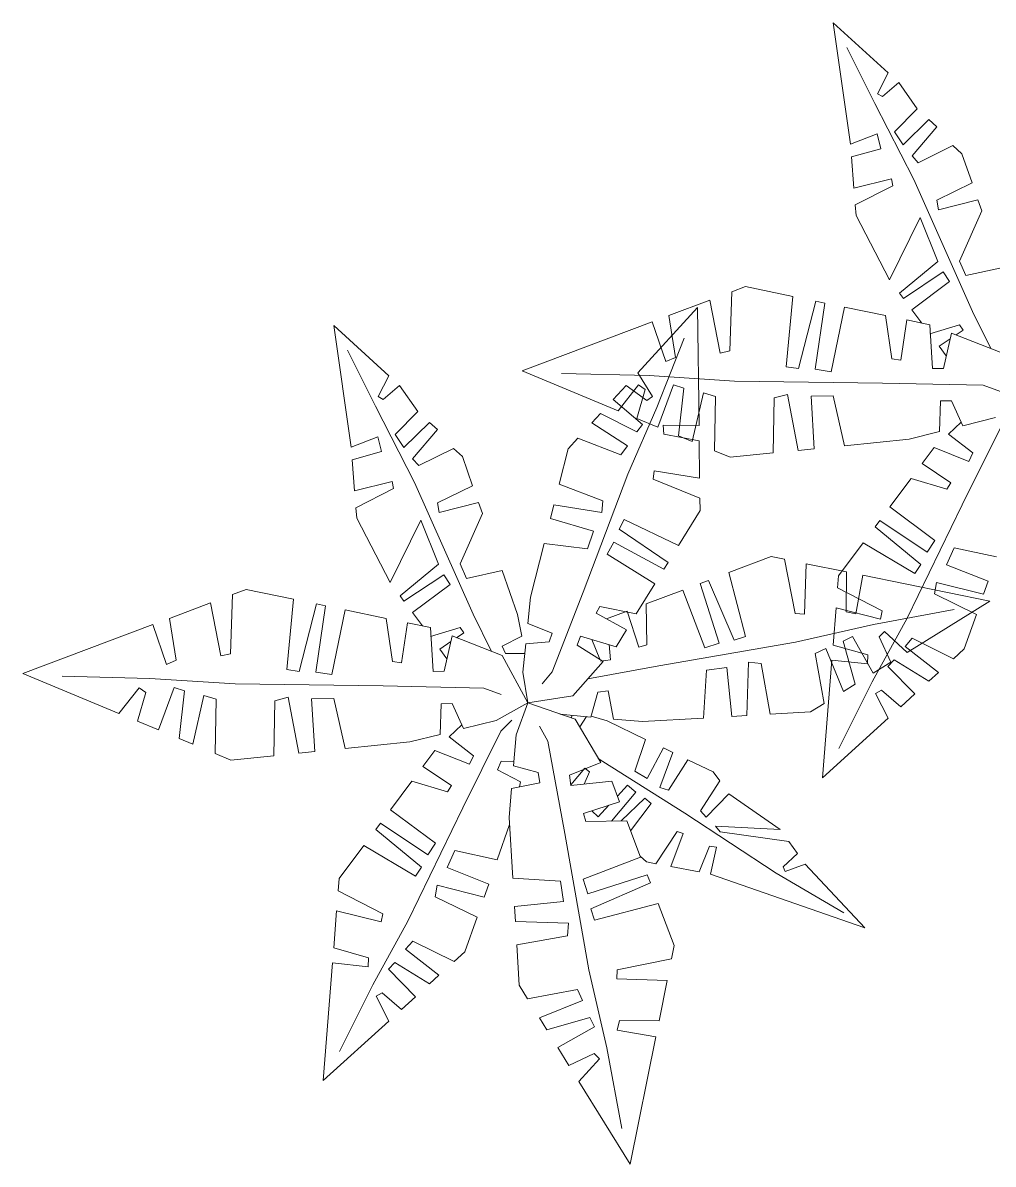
# Model space of a CAD drawing. Header units: millimetres. Extents: x 19901 to 56688, y 13732 to 29551.
# Drawn here: x 24282.4 to 24332.3, y 20672.2 to 20730.9 of the extents above; entities that cross this region are included whole.
import ezdxf

# ---------------------------------------------------------------- set-up
doc = ezdxf.new("R2010")
doc.units = ezdxf.units.MM
doc.layers.add('VEGETAZIONE', color=94, linetype='Continuous', lineweight=5)

msp = doc.modelspace()

# ---------------------------------------------------------------- linework, layer by layer
at = {"layer": 'VEGETAZIONE'}
for p, q in [((24324.966, 20724.628), (24324.074, 20730.872)), ((24324.074, 20730.872), (24326.899, 20728.297)), ((24326.209, 20726.725), (24324.774, 20729.608)), ((24326.899, 20728.297), (24326.358, 20727.224)), ((24326.616, 20727.076), (24327.448, 20727.796)), ((24327.448, 20727.796), (24328.389, 20726.449)), ((24328.215, 20722.811), (24326.209, 20726.725)), ((24326.358, 20727.224), (24326.616, 20727.076)), ((24328.389, 20726.449), (24327.224, 20725.267)), ((24327.664, 20724.604), (24328.998, 20725.894)), ((24328.998, 20725.894), (24329.404, 20725.525)), ((24328.998, 20725.894), (24329.404, 20725.525)), ((24326.337, 20725.158), (24324.966, 20724.628)), ((24326.518, 20724.402), (24326.337, 20725.158)), ((24327.224, 20725.267), (24327.664, 20724.604)), ((24329.404, 20725.525), (24328.125, 20724.031)), ((24325.016, 20723.977), (24326.518, 20724.402)), ((24328.438, 20723.679), (24330.224, 20724.558)), ((24330.224, 20724.558), (24330.687, 20724.136)), ((24325.141, 20722.371), (24325.016, 20723.977)), ((24328.125, 20724.031), (24328.438, 20723.679)), ((24330.687, 20724.136), (24331.21, 20722.643)), ((24327.069, 20722.85), (24325.141, 20722.371)), ((24327.143, 20722.499), (24327.069, 20722.85)), ((24331.238, 20716.032), (24328.215, 20722.811)), ((24331.21, 20722.643), (24329.395, 20721.757)), ((24325.208, 20721.507), (24327.143, 20722.499)), ((24325.249, 20720.975), (24325.208, 20721.507)), ((24329.395, 20721.757), (24329.487, 20721.259)), ((24329.487, 20721.259), (24331.514, 20721.773)), ((24331.514, 20721.773), (24331.711, 20721.21)), ((24331.514, 20721.773), (24331.711, 20721.21)), ((24326.962, 20717.667), (24325.249, 20720.975)), ((24328.544, 20720.872), (24326.962, 20717.667)), ((24329.451, 20718.601), (24328.544, 20720.872)), ((24331.711, 20721.21), (24330.56, 20718.618)), ((24327.477, 20716.978), (24329.451, 20718.601)), ((24330.56, 20718.618), (24330.891, 20717.879)), ((24329.727, 20718.065), (24327.68, 20716.705)), ((24330.059, 20717.566), (24329.727, 20718.065)), ((24330.891, 20717.879), (24332.729, 20718.275)), ((24328.119, 20716.116), (24330.059, 20717.566)), ((24318.869, 20717.045), (24318.759, 20714.003)), ((24319.569, 20717.308), (24318.869, 20717.045)), ((24322.006, 20716.805), (24319.569, 20717.308)), ((24321.653, 20713.191), (24322.006, 20716.805)), ((24327.68, 20716.705), (24327.477, 20716.978)), ((24327.68, 20716.705), (24327.477, 20716.978)), ((24317.104, 20716.235), (24314.028, 20712.881)), ((24317.734, 20716.617), (24315.623, 20715.823)), ((24317.176, 20710.165), (24317.104, 20716.235)), ((24318.27, 20713.888), (24317.734, 20716.617)), ((24323.186, 20716.561), (24322.298, 20713.094)), ((24323.142, 20713.062), (24323.652, 20716.465)), ((24323.652, 20716.465), (24323.186, 20716.561)), ((24323.652, 20716.465), (24323.186, 20716.561)), ((24324.659, 20716.257), (24323.971, 20712.938)), ((24326.766, 20715.822), (24324.659, 20716.257)), ((24315.623, 20715.823), (24315.975, 20713.666)), ((24327.087, 20713.602), (24326.766, 20715.822)), ((24327.859, 20715.596), (24327.548, 20713.533)), ((24329.043, 20715.352), (24327.859, 20715.596)), ((24328.625, 20715.438), (24328.119, 20716.116)), ((24332.182, 20714.125), (24331.238, 20716.032)), ((24299.296, 20709.061), (24298.404, 20715.305)), ((24298.404, 20715.305), (24301.229, 20712.729)), ((24314.768, 20715.501), (24308.086, 20712.988)), ((24315.473, 20713.459), (24314.768, 20715.501)), ((24330.572, 20715.349), (24329.038, 20714.885)), ((24329.043, 20715.352), (24329.179, 20713.099)), ((24330.387, 20714.826), (24330.756, 20715.072)), ((24330.756, 20715.072), (24330.572, 20715.349)), ((24315.014, 20711.092), (24316.409, 20714.663)), ((24329.515, 20714.246), (24330.086, 20714.626)), ((24329.746, 20713.108), (24330.151, 20714.919)), ((24332.734, 20713.909), (24330.151, 20714.919)), ((24300.539, 20711.158), (24299.104, 20714.041)), ((24318.759, 20714.003), (24318.27, 20713.888)), ((24329.889, 20713.745), (24329.515, 20714.246)), ((24315.975, 20713.666), (24315.473, 20713.459)), ((24327.548, 20713.533), (24327.087, 20713.602)), ((24301.229, 20712.729), (24300.688, 20711.657)), ((24308.086, 20712.988), (24313.028, 20710.932)), ((24314.611, 20712.739), (24310.103, 20712.85)), ((24314.028, 20712.881), (24314.784, 20711.667)), ((24318.998, 20712.458), (24314.611, 20712.739)), ((24322.298, 20713.094), (24321.653, 20713.191)), ((24323.971, 20712.938), (24323.142, 20713.062)), ((24329.179, 20713.099), (24329.746, 20713.108)), ((24300.946, 20711.509), (24301.778, 20712.229)), ((24301.778, 20712.229), (24302.719, 20710.882)), ((24313.431, 20712.23), (24312.768, 20711.507)), ((24313.028, 20710.932), (24314.067, 20712.255)), ((24314.494, 20711.464), (24313.431, 20712.23)), ((24314.067, 20712.255), (24314.408, 20712.015)), ((24315.052, 20710.09), (24315.86, 20712.269)), ((24315.86, 20712.269), (24316.399, 20712.093)), ((24316.399, 20712.093), (24316.117, 20709.647)), ((24326.616, 20712.352), (24318.998, 20712.458)), ((24331.783, 20712.236), (24326.616, 20712.352)), ((24332.677, 20711.913), (24331.783, 20712.236)), ((24300.688, 20711.657), (24300.946, 20711.509)), ((24312.768, 20711.507), (24314.276, 20710.23)), ((24314.408, 20712.015), (24313.988, 20710.533)), ((24314.784, 20711.667), (24314.494, 20711.464)), ((24316.826, 20709.352), (24317.399, 20711.849)), ((24317.399, 20711.849), (24318.03, 20711.66)), ((24318.03, 20711.66), (24317.974, 20708.874)), ((24320.988, 20708.76), (24321.035, 20711.586)), ((24321.035, 20711.586), (24321.722, 20711.766)), ((24321.722, 20711.766), (24322.271, 20708.89)), ((24322.934, 20711.678), (24324.068, 20711.697)), ((24323.103, 20708.974), (24322.934, 20711.678)), ((24324.068, 20711.697), (24324.655, 20709.131)), ((24302.545, 20707.244), (24300.539, 20711.158)), ((24302.719, 20710.882), (24301.554, 20709.7)), ((24313.517, 20707.666), (24315.014, 20711.092)), ((24329.589, 20711.434), (24329.533, 20709.856)), ((24330.156, 20711.443), (24329.589, 20711.434)), ((24330.743, 20710.16), (24330.156, 20711.443)), ((24301.994, 20709.036), (24303.328, 20710.327)), ((24303.328, 20710.327), (24303.734, 20709.957)), ((24303.328, 20710.327), (24303.734, 20709.957)), ((24312.105, 20710.785), (24311.663, 20710.303)), ((24312.105, 20710.785), (24311.663, 20710.303)), ((24311.663, 20710.303), (24313.494, 20709.121)), ((24313.979, 20709.85), (24312.105, 20710.785)), ((24313.988, 20710.533), (24315.052, 20710.09)), ((24330.656, 20710.35), (24330.002, 20709.728)), ((24330.743, 20710.16), (24332.412, 20710.58)), ((24303.734, 20709.957), (24302.455, 20708.463)), ((24314.276, 20710.23), (24313.979, 20709.85)), ((24315.339, 20710.194), (24317.176, 20710.165)), ((24315.359, 20709.732), (24315.339, 20710.194)), ((24317.185, 20709.388), (24315.359, 20709.732)), ((24327.982, 20709.467), (24329.533, 20709.856)), ((24331.248, 20708.763), (24330.002, 20709.728)), ((24332.653, 20710.016), (24330.702, 20706.084)), ((24300.667, 20709.59), (24299.296, 20709.061)), ((24300.848, 20708.835), (24300.667, 20709.59)), ((24301.554, 20709.7), (24301.994, 20709.036)), ((24310.949, 20709.524), (24310.444, 20708.974)), ((24313.159, 20708.671), (24310.949, 20709.524)), ((24313.494, 20709.121), (24313.159, 20708.671)), ((24316.117, 20709.647), (24316.826, 20709.352)), ((24316.117, 20709.647), (24316.826, 20709.352)), ((24317.208, 20707.471), (24317.185, 20709.388)), ((24324.655, 20709.131), (24327.982, 20709.467)), ((24299.346, 20708.41), (24300.848, 20708.835)), ((24302.768, 20708.112), (24304.554, 20708.991)), ((24304.554, 20708.991), (24305.017, 20708.569)), ((24305.017, 20708.569), (24305.54, 20707.075)), ((24310.444, 20708.974), (24309.983, 20707.148)), ((24317.974, 20708.874), (24318.785, 20708.537)), ((24318.785, 20708.537), (24320.988, 20708.76)), ((24322.271, 20708.89), (24323.103, 20708.974)), ((24322.271, 20708.89), (24323.103, 20708.974)), ((24329.269, 20709.032), (24328.654, 20708.21)), ((24329.269, 20709.032), (24331.051, 20708.324)), ((24331.051, 20708.324), (24331.248, 20708.763)), ((24299.471, 20706.804), (24299.346, 20708.41)), ((24302.455, 20708.463), (24302.768, 20708.112)), ((24328.654, 20708.21), (24330.129, 20707.226)), ((24311.222, 20701.607), (24313.517, 20707.666)), ((24314.821, 20707.409), (24314.871, 20707.833)), ((24317.22, 20706.439), (24314.821, 20707.409)), ((24314.871, 20707.833), (24317.208, 20707.471)), ((24328.086, 20707.45), (24326.992, 20705.986)), ((24329.91, 20706.896), (24328.086, 20707.45)), ((24301.399, 20707.283), (24299.471, 20706.804)), ((24299.538, 20705.94), (24301.473, 20706.932)), ((24301.473, 20706.932), (24301.399, 20707.283)), ((24305.568, 20700.465), (24302.545, 20707.244)), ((24305.54, 20707.075), (24303.725, 20706.19)), ((24309.983, 20707.148), (24312.229, 20706.291)), ((24330.129, 20707.226), (24329.91, 20706.896)), ((24303.725, 20706.19), (24303.817, 20705.691)), ((24303.817, 20705.691), (24305.844, 20706.206)), ((24305.844, 20706.206), (24306.041, 20705.643)), ((24305.844, 20706.206), (24306.041, 20705.643)), ((24312.229, 20706.291), (24312.174, 20705.69)), ((24317.228, 20705.803), (24317.22, 20706.439)), ((24299.579, 20705.408), (24299.538, 20705.94)), ((24306.041, 20705.643), (24304.89, 20703.051)), ((24309.715, 20706.085), (24309.541, 20705.395)), ((24309.715, 20706.085), (24309.541, 20705.395)), ((24312.174, 20705.69), (24309.715, 20706.085)), ((24316.119, 20704.001), (24317.228, 20705.803)), ((24326.992, 20705.986), (24329.297, 20704.26)), ((24330.702, 20706.084), (24327.873, 20700.262)), ((24301.292, 20702.1), (24299.579, 20705.408)), ((24302.874, 20705.305), (24301.292, 20702.1)), ((24303.781, 20703.034), (24302.874, 20705.305)), ((24309.541, 20705.395), (24311.752, 20704.746)), ((24313.068, 20704.844), (24313.333, 20705.331)), ((24313.333, 20705.331), (24316.119, 20704.001)), ((24326.469, 20705.286), (24326.227, 20704.963)), ((24326.469, 20705.286), (24326.227, 20704.963)), ((24328.902, 20703.667), (24326.469, 20705.286)), ((24311.752, 20704.746), (24311.438, 20703.835)), ((24315.582, 20703.128), (24313.068, 20704.844)), ((24326.227, 20704.963), (24328.573, 20703.03)), ((24309.216, 20704.109), (24308.52, 20701.352)), ((24311.438, 20703.835), (24309.216, 20704.109)), ((24312.458, 20703.552), (24312.798, 20704.179)), ((24312.798, 20704.179), (24315.37, 20702.784)), ((24325.614, 20704.143), (24324.349, 20702.45)), ((24328.266, 20702.569), (24325.614, 20704.143)), ((24329.297, 20704.26), (24328.902, 20703.667)), ((24329.892, 20703.008), (24330.286, 20703.887)), ((24330.286, 20703.887), (24332.472, 20703.414)), ((24314.912, 20702.039), (24312.458, 20703.552)), ((24318.712, 20702.608), (24320.889, 20703.432)), ((24320.889, 20703.432), (24321.574, 20703.292)), ((24321.574, 20703.292), (24322.125, 20700.499)), ((24301.807, 20701.41), (24303.781, 20703.034)), ((24304.89, 20703.051), (24305.221, 20702.312)), ((24305.221, 20702.312), (24307.059, 20702.708)), ((24307.059, 20702.708), (24307.848, 20700.454)), ((24315.37, 20702.784), (24315.582, 20703.128)), ((24315.37, 20702.784), (24315.582, 20703.128)), ((24322.593, 20700.465), (24322.686, 20703.065)), ((24322.686, 20703.065), (24324.753, 20702.643)), ((24328.573, 20703.03), (24328.266, 20702.569)), ((24332.033, 20702.163), (24329.892, 20703.008)), ((24304.057, 20702.498), (24302.01, 20701.138)), ((24304.389, 20701.999), (24304.057, 20702.498)), ((24317.242, 20702.051), (24317.658, 20702.209)), ((24317.242, 20702.051), (24317.658, 20702.209)), ((24317.658, 20702.209), (24318.99, 20699.138)), ((24319.572, 20699.322), (24318.712, 20702.608)), ((24324.349, 20702.45), (24324.299, 20701.817)), ((24324.753, 20702.643), (24324.746, 20700.599)), ((24325.241, 20700.481), (24325.591, 20702.472)), ((24325.591, 20702.472), (24332.133, 20701.136)), ((24329.278, 20701.514), (24329.387, 20702.107)), ((24329.387, 20702.107), (24331.798, 20701.493)), ((24331.798, 20701.493), (24332.033, 20702.163)), ((24331.798, 20701.493), (24332.033, 20702.163)), ((24293.899, 20701.741), (24293.199, 20701.477)), ((24296.336, 20701.237), (24293.899, 20701.741)), ((24302.449, 20700.549), (24304.389, 20701.999)), ((24309.632, 20697.511), (24311.222, 20701.607)), ((24313.953, 20700.481), (24314.912, 20702.039)), ((24314.461, 20700.998), (24316.342, 20701.71)), ((24316.342, 20701.71), (24317.468, 20698.746)), ((24318.216, 20698.983), (24317.242, 20702.051)), ((24324.299, 20701.817), (24326.598, 20700.635)), ((24331.435, 20700.46), (24329.278, 20701.514)), ((24292.064, 20701.05), (24289.953, 20700.256)), ((24292.6, 20698.321), (24292.064, 20701.05)), ((24293.199, 20701.477), (24293.089, 20698.436)), ((24295.983, 20697.624), (24296.336, 20701.237)), ((24297.516, 20700.994), (24296.628, 20697.527)), ((24297.982, 20700.898), (24297.516, 20700.994)), ((24297.982, 20700.898), (24297.516, 20700.994)), ((24302.01, 20701.138), (24301.807, 20701.41)), ((24302.01, 20701.138), (24301.807, 20701.41)), ((24308.52, 20701.352), (24308.382, 20699.999)), ((24314.492, 20698.9), (24314.461, 20700.998)), ((24332.133, 20701.136), (24327.872, 20698.508)), ((24297.472, 20697.495), (24297.982, 20700.898)), ((24298.989, 20700.69), (24298.301, 20697.37)), ((24301.096, 20700.255), (24298.989, 20700.69)), ((24302.955, 20699.871), (24302.449, 20700.549)), ((24306.512, 20698.557), (24305.568, 20700.465)), ((24307.848, 20700.454), (24308.065, 20699.332)), ((24311.896, 20700.52), (24312.085, 20700.869)), ((24313.456, 20699.673), (24311.896, 20700.52)), ((24312.085, 20700.869), (24313.953, 20700.481)), ((24312.427, 20700.228), (24313.484, 20700.628)), ((24313.484, 20700.628), (24314.077, 20698.768)), ((24322.125, 20700.499), (24322.593, 20700.465)), ((24324.218, 20700.789), (24324.068, 20698.88)), ((24326.511, 20700.218), (24324.218, 20700.789)), ((24324.746, 20700.599), (24325.241, 20700.481)), ((24326.143, 20699.944), (24330.29, 20700.711)), ((24326.598, 20700.635), (24326.511, 20700.218)), ((24330.812, 20698.684), (24331.435, 20700.46)), ((24289.097, 20699.934), (24282.416, 20697.421)), ((24289.803, 20697.892), (24289.097, 20699.934)), ((24289.953, 20700.256), (24290.305, 20698.099)), ((24301.417, 20698.035), (24301.096, 20700.255)), ((24302.189, 20700.029), (24301.878, 20697.965)), ((24303.373, 20699.785), (24302.189, 20700.029)), ((24304.902, 20699.782), (24303.368, 20699.318)), ((24303.373, 20699.785), (24303.509, 20697.532)), ((24305.086, 20699.505), (24304.902, 20699.782)), ((24309.627, 20699.497), (24308.382, 20699.999)), ((24322.132, 20699.036), (24326.143, 20699.944)), ((24327.873, 20700.262), (24326.075, 20696.989)), ((24304.076, 20697.541), (24304.481, 20699.352)), ((24307.064, 20698.342), (24304.481, 20699.352)), ((24304.717, 20699.259), (24305.086, 20699.505)), ((24307.061, 20698.819), (24308.065, 20699.332)), ((24309.47, 20699.042), (24309.627, 20699.497)), ((24311.077, 20699.342), (24310.92, 20698.886)), ((24312.917, 20698.797), (24311.077, 20699.342)), ((24312.069, 20698.152), (24311.664, 20699.168)), ((24312.917, 20698.797), (24313.456, 20699.673)), ((24318.99, 20699.138), (24319.572, 20699.322)), ((24325.059, 20699.325), (24324.587, 20699.083)), ((24326.126, 20697.431), (24325.059, 20699.325)), ((24326.717, 20699.577), (24326.437, 20699.305)), ((24326.437, 20699.305), (24327.044, 20697.997)), ((24327.872, 20698.508), (24326.717, 20699.577)), ((24327.765, 20698.812), (24328.138, 20699.23)), ((24328.138, 20699.23), (24330.26, 20698.182)), ((24303.845, 20698.679), (24304.416, 20699.059)), ((24304.219, 20698.178), (24303.845, 20698.679)), ((24307.227, 20698.45), (24307.061, 20698.819)), ((24308.274, 20698.944), (24308.125, 20697.488)), ((24308.274, 20698.944), (24309.47, 20699.042)), ((24310.92, 20698.886), (24312.249, 20698.037)), ((24312.557, 20698.904), (24312.634, 20698.127)), ((24314.077, 20698.768), (24314.492, 20698.9)), ((24315.111, 20697.815), (24322.132, 20699.036)), ((24317.468, 20698.746), (24318.216, 20698.983)), ((24323.699, 20698.71), (24323.144, 20698.442)), ((24324.596, 20696.488), (24323.699, 20698.71)), ((24324.068, 20698.88), (24325.854, 20698.373)), ((24324.587, 20699.083), (24325.208, 20696.865)), ((24329.479, 20697.472), (24327.765, 20698.812)), ((24330.26, 20698.182), (24330.812, 20698.684)), ((24290.305, 20698.099), (24289.803, 20697.892)), ((24293.089, 20698.436), (24292.6, 20698.321)), ((24301.878, 20697.965), (24301.417, 20698.035)), ((24308.376, 20695.919), (24307.064, 20698.342)), ((24308.235, 20698.457), (24307.227, 20698.45)), ((24310.693, 20696.265), (24312.249, 20698.037)), ((24312.634, 20698.127), (24312.109, 20698.052)), ((24319.718, 20697.996), (24319.635, 20695.258)), ((24320.379, 20697.931), (24319.718, 20697.996)), ((24323.144, 20698.442), (24323.606, 20695.877)), ((24324.007, 20698.105), (24323.531, 20692.06)), ((24325.832, 20697.911), (24324.007, 20698.105)), ((24325.854, 20698.373), (24325.832, 20697.911)), ((24327.044, 20697.997), (24326.126, 20697.431)), ((24326.887, 20697.78), (24327.216, 20698.131)), ((24327.216, 20698.131), (24328.996, 20697.032)), ((24282.416, 20697.421), (24287.357, 20695.365)), ((24296.628, 20697.527), (24295.983, 20697.624)), ((24298.301, 20697.37), (24297.472, 20697.495)), ((24303.509, 20697.532), (24304.076, 20697.541)), ((24308.125, 20697.488), (24308.376, 20695.919)), ((24309.115, 20696.89), (24309.632, 20697.511)), ((24311.469, 20697.149), (24315.111, 20697.815)), ((24317.562, 20697.586), (24317.398, 20695.129)), ((24318.612, 20697.736), (24317.562, 20697.586)), ((24318.855, 20695.213), (24318.612, 20697.736)), ((24320.839, 20695.327), (24320.379, 20697.931)), ((24328.272, 20696.373), (24326.887, 20697.78)), ((24328.996, 20697.032), (24329.479, 20697.472)), ((24328.996, 20697.032), (24329.479, 20697.472)), ((24288.941, 20697.172), (24284.433, 20697.283)), ((24293.328, 20696.891), (24288.941, 20697.172)), ((24300.946, 20696.785), (24293.328, 20696.891)), ((24326.075, 20696.989), (24324.365, 20693.562)), ((24325.208, 20696.865), (24324.596, 20696.488)), ((24325.208, 20696.865), (24324.596, 20696.488)), ((24287.357, 20695.365), (24288.397, 20696.688)), ((24288.738, 20696.448), (24288.318, 20694.966)), ((24288.397, 20696.688), (24288.738, 20696.448)), ((24289.382, 20694.523), (24290.19, 20696.702)), ((24290.19, 20696.702), (24290.729, 20696.526)), ((24290.729, 20696.526), (24290.447, 20694.08)), ((24291.156, 20693.785), (24291.729, 20696.282)), ((24291.729, 20696.282), (24292.36, 20696.093)), ((24306.113, 20696.669), (24300.946, 20696.785)), ((24307.007, 20696.346), (24306.113, 20696.669)), ((24308.376, 20695.919), (24310.693, 20696.265)), ((24311.623, 20695.182), (24311.976, 20696.453)), ((24311.976, 20696.453), (24312.501, 20696.528)), ((24312.501, 20696.528), (24312.785, 20695.08)), ((24326.251, 20696.396), (24326.559, 20696.572)), ((24326.894, 20695.119), (24326.251, 20696.396)), ((24326.559, 20696.572), (24327.547, 20695.714)), ((24327.547, 20695.714), (24328.272, 20696.373)), ((24292.36, 20696.093), (24292.304, 20693.307)), ((24295.318, 20693.193), (24295.365, 20696.019)), ((24295.365, 20696.019), (24296.052, 20696.199)), ((24296.052, 20696.199), (24296.601, 20693.322)), ((24297.264, 20696.111), (24298.398, 20696.13)), ((24297.433, 20693.406), (24297.264, 20696.111)), ((24298.398, 20696.13), (24298.985, 20693.563)), ((24303.919, 20695.867), (24303.863, 20694.289)), ((24304.486, 20695.876), (24303.919, 20695.867)), ((24305.073, 20694.593), (24304.486, 20695.876)), ((24306.742, 20695.012), (24308.376, 20695.919)), ((24307.783, 20694.276), (24308.376, 20695.919)), ((24308.376, 20695.919), (24310.806, 20695.07)), ((24323.606, 20695.877), (24322.907, 20695.446)), ((24311.623, 20695.182), (24310.019, 20695.323)), ((24310.64, 20695.268), (24310.624, 20695.134)), ((24310.806, 20695.07), (24312.123, 20692.838)), ((24311.042, 20694.671), (24311.393, 20695.202)), ((24312.45, 20694.979), (24311.637, 20695.233)), ((24314.275, 20694.949), (24312.785, 20695.08)), ((24317.398, 20695.129), (24314.275, 20694.949)), ((24319.635, 20695.258), (24318.855, 20695.213)), ((24319.635, 20695.258), (24318.855, 20695.213)), ((24322.907, 20695.446), (24320.839, 20695.327)), ((24323.531, 20692.06), (24326.894, 20695.119)), ((24288.318, 20694.966), (24289.382, 20694.523)), ((24304.986, 20694.783), (24304.332, 20694.161)), ((24305.073, 20694.593), (24306.742, 20695.012)), ((24307.554, 20695.02), (24306.983, 20694.449)), ((24308.974, 20694.72), (24309.405, 20693.943)), ((24314.422, 20694.033), (24312.45, 20694.979)), ((24290.447, 20694.08), (24291.156, 20693.785)), ((24290.447, 20694.08), (24291.156, 20693.785)), ((24298.985, 20693.563), (24302.312, 20693.9)), ((24302.312, 20693.9), (24303.863, 20694.289)), ((24305.578, 20693.196), (24304.332, 20694.161)), ((24306.983, 20694.449), (24305.032, 20690.516)), ((24307.645, 20692.675), (24307.783, 20694.276)), ((24309.405, 20693.943), (24310.282, 20689.194)), ((24313.875, 20692.4), (24314.422, 20694.033)), ((24292.304, 20693.307), (24293.115, 20692.97)), ((24296.601, 20693.322), (24297.433, 20693.406)), ((24296.601, 20693.322), (24297.433, 20693.406)), ((24303.599, 20693.465), (24302.984, 20692.642)), ((24303.599, 20693.465), (24305.381, 20692.757)), ((24315.342, 20693.591), (24314.514, 20692.024)), ((24315.161, 20691.562), (24315.835, 20693.355)), ((24315.835, 20693.355), (24315.342, 20693.591)), ((24315.835, 20693.355), (24315.342, 20693.591)), ((24293.115, 20692.97), (24295.318, 20693.193)), ((24305.381, 20692.757), (24305.578, 20693.196)), ((24307.007, 20692.911), (24306.809, 20692.472)), ((24307.665, 20692.905), (24307.007, 20692.911)), ((24310.513, 20692.194), (24312.123, 20692.838)), ((24311.996, 20693.052), (24312.229, 20692.903)), ((24312.229, 20692.903), (24316.445, 20690.247)), ((24316.595, 20692.99), (24315.606, 20691.428)), ((24317.901, 20692.363), (24316.595, 20692.99)), ((24302.984, 20692.642), (24304.459, 20691.658)), ((24306.809, 20692.472), (24308.002, 20691.86)), ((24307.645, 20692.675), (24308.916, 20692.324)), ((24308.916, 20692.324), (24308.992, 20691.8)), ((24310.589, 20691.67), (24310.513, 20692.194)), ((24310.585, 20691.701), (24311.306, 20692.562)), ((24311.54, 20692.366), (24311.271, 20691.738)), ((24311.306, 20692.562), (24311.54, 20692.366)), ((24314.514, 20692.024), (24313.875, 20692.4)), ((24318.239, 20691.899), (24317.901, 20692.363)), ((24302.416, 20691.883), (24301.322, 20690.419)), ((24304.24, 20691.329), (24302.416, 20691.883)), ((24304.459, 20691.658), (24304.24, 20691.329)), ((24308.992, 20691.8), (24307.545, 20691.513)), ((24307.95, 20691.593), (24308.002, 20691.86)), ((24312.688, 20691.881), (24310.589, 20691.67)), ((24312.688, 20691.881), (24313.09, 20690.825)), ((24312.98, 20691.113), (24313.506, 20691.675)), ((24313.506, 20691.675), (24313.926, 20691.322)), ((24315.606, 20691.428), (24315.161, 20691.562)), ((24317.258, 20690.363), (24318.239, 20691.899)), ((24307.417, 20690.024), (24307.545, 20691.513)), ((24313.926, 20691.322), (24312.682, 20689.837)), ((24313.182, 20689.845), (24314.386, 20691.017)), ((24314.386, 20691.017), (24314.713, 20690.743)), ((24318.717, 20691.241), (24317.546, 20690.042)), ((24321.351, 20689.394), (24318.717, 20691.241)), ((24321.351, 20689.394), (24318.717, 20691.241)), ((24301.322, 20690.419), (24303.627, 20688.693)), ((24305.032, 20690.516), (24302.203, 20684.695)), ((24313.09, 20690.825), (24311.232, 20690.23)), ((24311.658, 20690.366), (24311.99, 20690.056)), ((24311.99, 20690.056), (24312.547, 20690.651)), ((24314.713, 20690.743), (24313.655, 20689.338)), ((24317.546, 20690.042), (24317.258, 20690.363)), ((24307.603, 20686.905), (24307.417, 20690.024)), ((24311.232, 20690.23), (24311.365, 20689.815)), ((24311.365, 20689.815), (24313.461, 20689.849)), ((24313.461, 20689.849), (24314.176, 20687.971)), ((24316.445, 20690.247), (24321.138, 20687.154)), ((24300.799, 20689.719), (24300.557, 20689.396)), ((24300.799, 20689.719), (24300.557, 20689.396)), ((24300.557, 20689.396), (24302.903, 20687.463)), ((24303.232, 20688.1), (24300.799, 20689.719)), ((24306.802, 20687.847), (24307.439, 20689.66)), ((24310.282, 20689.194), (24311.515, 20682.183)), ((24314.954, 20687.643), (24316.052, 20689.303)), ((24316.364, 20689.201), (24315.734, 20687.494)), ((24316.052, 20689.303), (24316.364, 20689.201)), ((24318.021, 20689.564), (24321.351, 20689.394)), ((24318.262, 20689.283), (24318.021, 20689.564)), ((24321.794, 20688.784), (24318.262, 20689.283)), ((24303.627, 20688.693), (24303.232, 20688.1)), ((24322.238, 20688.174), (24321.794, 20688.784)), ((24299.944, 20688.576), (24298.678, 20686.883)), ((24302.596, 20687.001), (24299.944, 20688.576)), ((24304.222, 20687.441), (24304.616, 20688.32)), ((24304.616, 20688.32), (24306.802, 20687.847)), ((24314.151, 20688.035), (24314.474, 20687.734)), ((24317.182, 20687.218), (24317.721, 20688.542)), ((24317.721, 20688.542), (24318.072, 20688.487)), ((24318.072, 20688.487), (24317.77, 20687.106)), ((24321.498, 20687.489), (24322.238, 20688.174)), ((24302.903, 20687.463), (24302.596, 20687.001)), ((24306.363, 20686.596), (24304.222, 20687.441)), ((24314.176, 20687.971), (24311.216, 20686.842)), ((24314.474, 20687.734), (24314.954, 20687.643)), ((24315.734, 20687.494), (24317.182, 20687.218)), ((24321.606, 20687.239), (24321.498, 20687.489)), ((24322.637, 20687.623), (24321.606, 20687.239)), ((24325.699, 20684.354), (24322.637, 20687.623)), ((24298.678, 20686.883), (24298.629, 20686.25)), ((24310.057, 20686.746), (24307.603, 20686.905)), ((24311.216, 20686.842), (24311.455, 20686.095)), ((24311.455, 20686.095), (24314.518, 20687.073)), ((24314.518, 20687.073), (24314.676, 20686.658)), ((24314.518, 20687.073), (24314.676, 20686.658)), ((24317.77, 20687.106), (24325.699, 20684.354)), ((24321.138, 20687.154), (24324.62, 20685.119)), ((24298.629, 20686.25), (24300.928, 20685.068)), ((24303.608, 20685.947), (24303.717, 20686.54)), ((24303.717, 20686.54), (24306.128, 20685.926)), ((24306.128, 20685.926), (24306.363, 20686.596)), ((24306.128, 20685.926), (24306.363, 20686.596)), ((24310.209, 20685.697), (24310.057, 20686.746)), ((24314.676, 20686.658), (24311.61, 20685.322)), ((24305.765, 20684.892), (24303.608, 20685.947)), ((24307.689, 20685.45), (24310.209, 20685.697)), ((24298.548, 20685.222), (24298.398, 20683.312)), ((24300.841, 20684.651), (24298.548, 20685.222)), ((24300.928, 20685.068), (24300.841, 20684.651)), ((24307.736, 20684.67), (24307.689, 20685.45)), ((24307.736, 20684.67), (24307.689, 20685.45)), ((24311.61, 20685.322), (24311.796, 20684.741)), ((24311.796, 20684.741), (24315.077, 20685.605)), ((24315.077, 20685.605), (24315.904, 20683.432)), ((24302.203, 20684.695), (24300.405, 20681.422)), ((24305.142, 20683.117), (24305.765, 20684.892)), ((24310.471, 20684.592), (24307.736, 20684.67)), ((24310.407, 20683.932), (24310.471, 20684.592)), ((24307.807, 20683.467), (24310.407, 20683.932)), ((24298.398, 20683.312), (24300.184, 20682.805)), ((24302.095, 20683.245), (24302.468, 20683.663)), ((24302.468, 20683.663), (24304.59, 20682.615)), ((24307.93, 20681.401), (24307.807, 20683.467)), ((24315.904, 20683.432), (24315.766, 20682.747)), ((24300.184, 20682.805), (24300.162, 20682.344)), ((24303.809, 20681.904), (24302.095, 20683.245)), ((24304.59, 20682.615), (24305.142, 20683.117)), ((24315.766, 20682.747), (24312.976, 20682.192)), ((24298.337, 20682.538), (24297.861, 20676.493)), ((24300.162, 20682.344), (24298.337, 20682.538)), ((24301.217, 20682.213), (24301.546, 20682.564)), ((24302.602, 20680.806), (24301.217, 20682.213)), ((24301.546, 20682.564), (24303.326, 20681.465)), ((24311.515, 20682.183), (24312.429, 20678.177)), ((24312.976, 20682.192), (24312.943, 20681.724)), ((24303.326, 20681.465), (24303.809, 20681.904)), ((24303.326, 20681.465), (24303.809, 20681.904)), ((24312.943, 20681.724), (24315.541, 20681.636)), ((24315.541, 20681.636), (24315.123, 20679.571)), ((24300.405, 20681.422), (24298.694, 20677.995)), ((24300.581, 20680.829), (24300.889, 20681.004)), ((24300.889, 20681.004), (24301.877, 20680.147)), ((24308.362, 20680.704), (24307.93, 20681.401)), ((24310.923, 20681.171), (24308.362, 20680.704)), ((24311.192, 20680.616), (24310.923, 20681.171)), ((24301.224, 20679.552), (24300.581, 20680.829)), ((24301.877, 20680.147), (24302.602, 20680.806)), ((24308.974, 20679.716), (24311.192, 20680.616)), ((24297.861, 20676.493), (24301.224, 20679.552)), ((24309.352, 20679.105), (24308.974, 20679.716)), ((24309.352, 20679.105), (24308.974, 20679.716)), ((24311.566, 20679.73), (24309.352, 20679.105)), ((24309.919, 20678.19), (24311.809, 20679.259)), ((24311.809, 20679.259), (24311.566, 20679.73)), ((24313.081, 20679.574), (24312.964, 20679.08)), ((24315.123, 20679.571), (24313.081, 20679.574)), ((24312.964, 20679.08), (24314.953, 20678.734)), ((24314.953, 20678.734), (24313.63, 20672.196)), ((24310.486, 20677.274), (24309.919, 20678.19)), ((24312.429, 20678.177), (24313.203, 20674.036)), ((24311.791, 20677.882), (24310.486, 20677.274)), ((24310.998, 20676.447), (24312.063, 20677.603)), ((24312.063, 20677.603), (24311.791, 20677.882)), ((24313.63, 20672.196), (24310.998, 20676.447))]:
    msp.add_line(p, q, dxfattribs=at)

doc.saveas('drawing.dxf')
